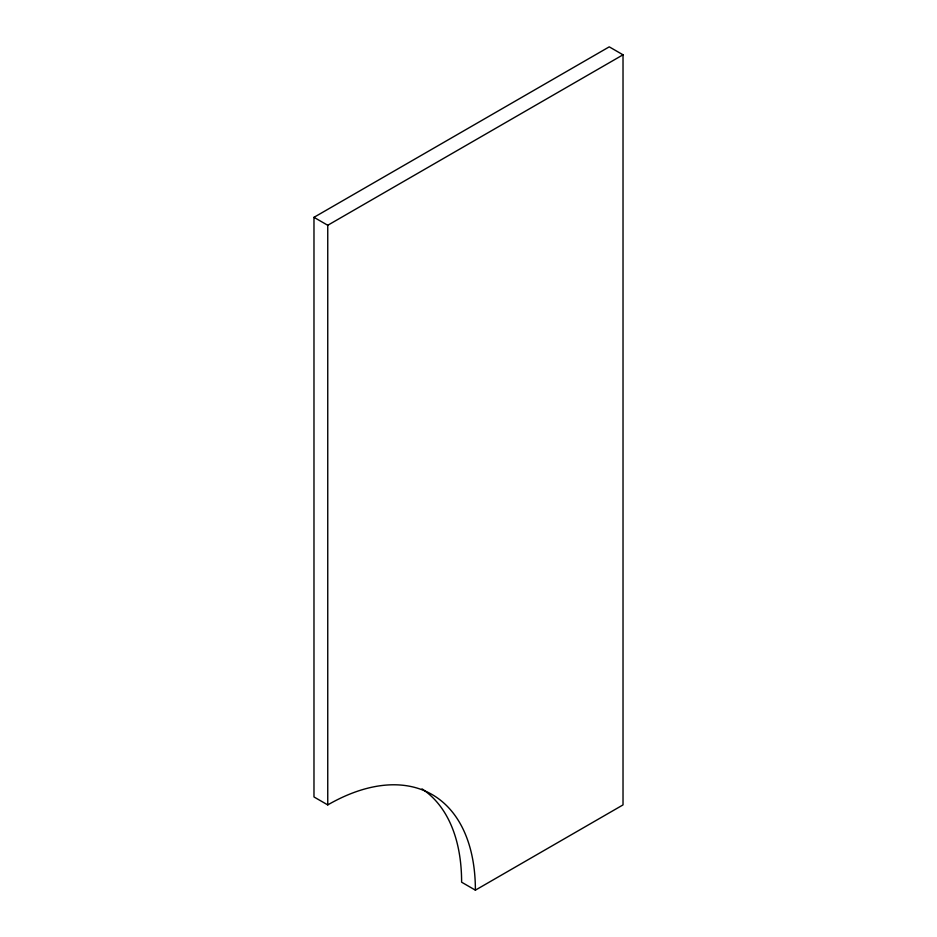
<?xml version="1.0" encoding="UTF-8"?>
<svg xmlns="http://www.w3.org/2000/svg" width="937" height="937" viewBox="0 0 937 937"><rect width="100%" height="100%" fill="white"/><g stroke="black" fill="none" stroke-linecap="round" stroke-linejoin="round"><path stroke-width="1.41" d="M475.387 890.15A208.787 120.545 -60 0 0 327.751 804.906L313.977 796.954L313.977 217.325L609.249 46.85L623.023 54.803L623.023 804.906L475.387 890.15L461.613 882.197A208.787 120.545 -60 0 0 422.025 788.872M313.977 217.325L327.751 225.278L623.023 54.803M327.751 225.278L327.751 804.906"/></g></svg>
